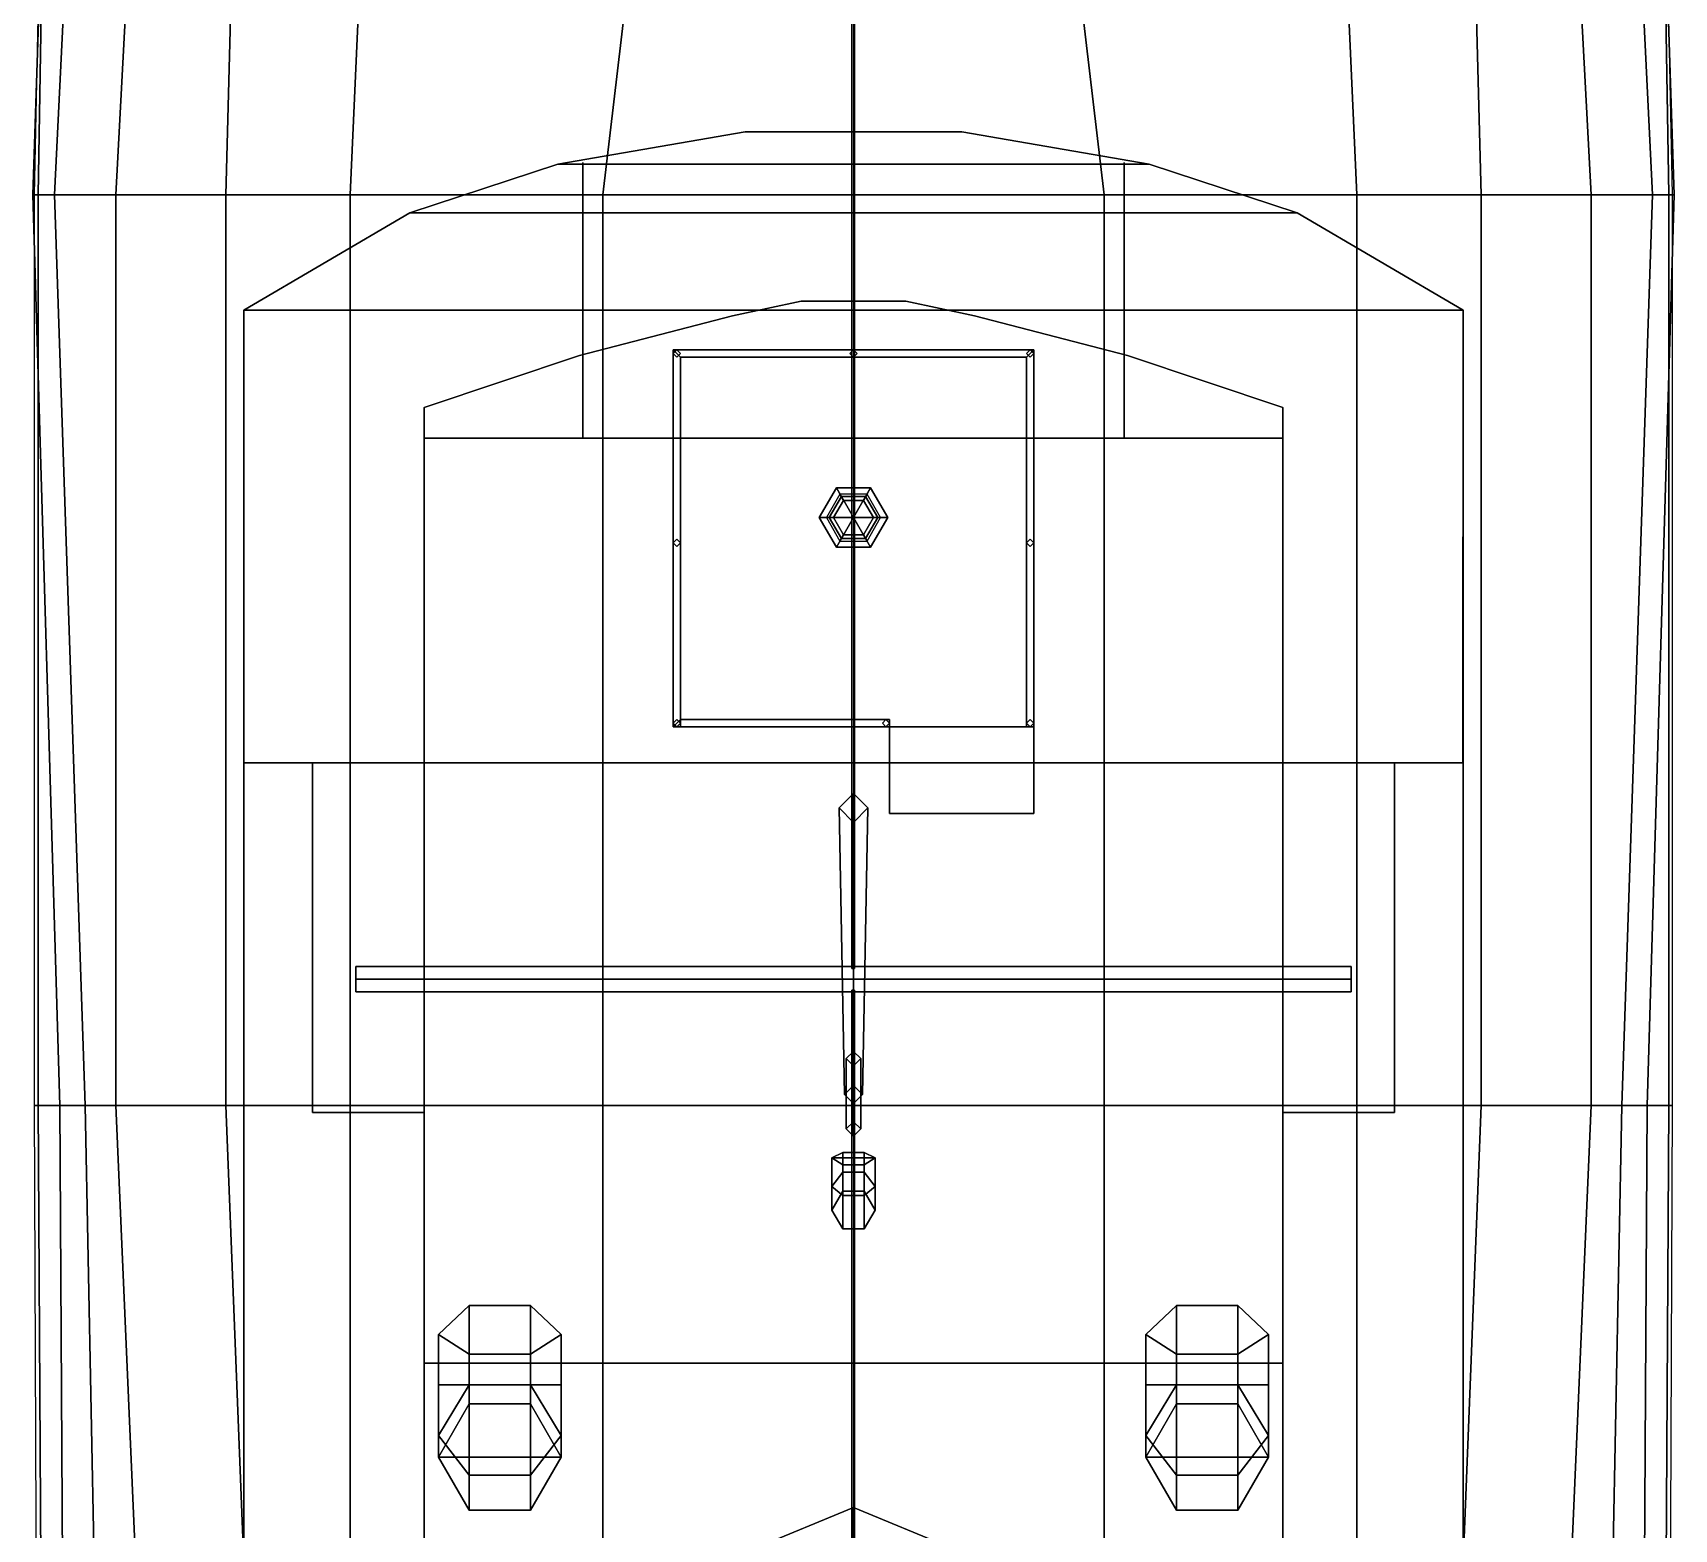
# Model space of a CAD drawing. Header units: millimetres. Extents: x -4.6 to 4.5, y -55.1 to 27.3.
# Drawn here: x -4.55 to 4.55, y -5.48 to 2.82 of the extents above; entities that cross this region are included whole.
import ezdxf

# ---------------------------------------------------------------- set-up
doc = ezdxf.new("R2010")
doc.units = ezdxf.units.MM
doc.layers.add('h2', color=7, linetype='Continuous')

msp = doc.modelspace()

# ---------------------------------------------------------------- linework, layer by layer
for points in [[(-0.01, -2.37, 12.68), (0.005, -2.37, 12.6887), (0.005, 27.25, 6.91), (-0.01, 27.25, 6.9)], [(0.005, -2.37, 12.6713), (-0.01, -2.37, 12.68), (-0.01, 27.25, 6.9), (0.005, 27.25, 6.89)], [(0.005, -2.37, 12.6887), (0.005, -2.37, 12.6713), (0.005, 27.25, 6.89), (0.005, 27.25, 6.91)], [(-4.44, 6.83, 1.07), (-4.39, 6.83, -1.95), (-4.55, 1.92, -1.95), (-4.52, 1.92, 1.02)], [(-4.39, 6.83, -1.95), (-4.19, 6.83, -2.46), (-4.43, 1.92, -2.62), (-4.55, 1.92, -1.95)], [(-4.44, 6.83, 2.04), (-4.44, 6.83, 1.07), (-4.52, 1.92, 1.02), (-4.54, 1.92, 2.14)], [(4.44, 6.83, 1.07), (-4.44, 6.83, 1.07), (-4.52, 1.92, 1.02), (4.52, 1.92, 1.02)], [(-4.19, 6.83, -2.46), (-3.83, 6.83, -2.98), (-4.09, 1.92, -3.17), (-4.43, 1.92, -2.62)], [(-3.83, 6.83, -2.98), (-3.35, 6.83, -3.35), (-3.48, 1.92, -3.59), (-4.09, 1.92, -3.17)], [(-3.35, 6.83, -3.35), (-2.57, 6.83, -3.64), (-2.79, 1.92, -3.8), (-3.48, 1.92, -3.59)], [(-2.57, 6.83, -3.64), (-0.81, 6.83, -3.91), (-1.39, 1.92, -4.01), (-2.79, 1.92, -3.8)], [(0, 1.92, -4.07), (-1.39, 1.92, -4.01), (-0.81, 6.83, -3.91), (0, 6.83, -3.95)], [(-1.64, 2.09, 3.41), (-0.6, 2.27, 3.41), (0.6, 2.27, 3.41), (1.64, 2.09, 3.41)], [(1.64, 2.09, 3.41), (0.6, 2.27, 3.41), (-0.6, 2.27, 3.41), (-1.64, 2.09, 3.41)], [(-1.64, 2.09, 6.07), (-0.6, 2.27, 6.07), (0.6, 2.27, 6.07), (1.64, 2.09, 6.07)], [(1.64, 2.09, 6.07), (0.6, 2.27, 6.07), (-0.6, 2.27, 6.07), (-1.64, 2.09, 6.07)], [(-0.6, 2.27, 4.27), (-0.6, 2.27, 3.41), (-1.64, 2.09, 3.41), (-1.64, 2.09, 4.27)], [(-1.64, 2.09, 4.27), (-1.64, 2.09, 3.41), (-0.6, 2.27, 3.41), (-0.6, 2.27, 4.27)], [(-0.6, 2.27, 6.93), (-0.6, 2.27, 6.07), (-1.64, 2.09, 6.07), (-1.64, 2.09, 6.93)], [(-1.64, 2.09, 6.93), (-1.64, 2.09, 6.07), (-0.6, 2.27, 6.07), (-0.6, 2.27, 6.93)], [(-0.6, 2.27, 4.27), (-0.6, 2.27, 3.41), (0.6, 2.27, 3.41), (0.6, 2.27, 4.27)], [(0.6, 2.27, 4.27), (0.6, 2.27, 3.41), (-0.6, 2.27, 3.41), (-0.6, 2.27, 4.27)], [(0.6, 2.27, 6.93), (0.6, 2.27, 6.07), (-0.6, 2.27, 6.07), (-0.6, 2.27, 6.93)], [(-0.6, 2.27, 6.93), (-0.6, 2.27, 6.07), (0.6, 2.27, 6.07), (0.6, 2.27, 6.93)], [(1.64, 2.09, 4.27), (1.64, 2.09, 3.41), (0.6, 2.27, 3.41), (0.6, 2.27, 4.27)], [(0.6, 2.27, 4.27), (0.6, 2.27, 3.41), (1.64, 2.09, 3.41), (1.64, 2.09, 4.27)], [(1.64, 2.09, 6.93), (1.64, 2.09, 6.07), (0.6, 2.27, 6.07), (0.6, 2.27, 6.93)], [(0.6, 2.27, 6.93), (0.6, 2.27, 6.07), (1.64, 2.09, 6.07), (1.64, 2.09, 6.93)], [(-1.5, 0.57, 2.91), (-1.5, 2.1, 3.41), (-1.5, 2.1, 3.41), (-1.5, 0.57, 3.41)], [(-1.5, 0.57, 3.41), (-1.5, 2.1, 3.41), (-1.5, 2.1, 3.41), (-1.5, 0.57, 2.91)], [(1.5, 0.57, 2.91), (1.5, 2.1, 3.41), (1.5, 2.1, 3.41), (1.5, 0.57, 3.41)], [(1.5, 0.57, 3.41), (1.5, 2.1, 3.41), (1.5, 2.1, 3.41), (1.5, 0.57, 2.91)], [(2.46, 1.82, 3.41), (1.64, 2.09, 3.41), (-1.64, 2.09, 3.41), (-2.46, 1.82, 3.41)], [(-2.46, 1.82, 3.41), (-1.64, 2.09, 3.41), (1.64, 2.09, 3.41), (2.46, 1.82, 3.41)], [(2.46, 1.82, 6.07), (1.64, 2.09, 6.07), (-1.64, 2.09, 6.07), (-2.46, 1.82, 6.07)], [(-2.46, 1.82, 6.07), (-1.64, 2.09, 6.07), (1.64, 2.09, 6.07), (2.46, 1.82, 6.07)], [(-2.46, 1.82, 4.27), (-2.46, 1.82, 3.41), (-1.64, 2.09, 3.41), (-1.64, 2.09, 4.27)], [(-1.64, 2.09, 4.27), (-1.64, 2.09, 3.41), (-2.46, 1.82, 3.41), (-2.46, 1.82, 4.27)], [(-2.46, 1.82, 6.93), (-2.46, 1.82, 6.07), (-1.64, 2.09, 6.07), (-1.64, 2.09, 6.93)], [(-1.64, 2.09, 6.93), (-1.64, 2.09, 6.07), (-2.46, 1.82, 6.07), (-2.46, 1.82, 6.93)], [(1.64, 2.09, 4.27), (1.64, 2.09, 3.41), (2.46, 1.82, 3.41), (2.46, 1.82, 4.27)], [(2.46, 1.82, 4.27), (2.46, 1.82, 3.41), (1.64, 2.09, 3.41), (1.64, 2.09, 4.27)], [(1.64, 2.09, 6.93), (1.64, 2.09, 6.07), (2.46, 1.82, 6.07), (2.46, 1.82, 6.93)], [(2.46, 1.82, 6.93), (2.46, 1.82, 6.07), (1.64, 2.09, 6.07), (1.64, 2.09, 6.93)], [(-4.52, 1.92, 1.02), (-4.55, 1.92, -1.95), (-4.4, -3.13, -1.95), (-4.52, -3.13, 1.02)], [(-4.55, 1.92, -1.95), (-4.43, 1.92, -2.62), (-4.26, -3.13, -2.62), (-4.4, -3.13, -1.95)], [(-4.54, 1.92, 2.14), (-4.52, 1.92, 1.02), (-4.52, -3.13, 1.02), (-4.54, -3.13, 2.14)], [(4.52, 1.92, 1.02), (-4.52, 1.92, 1.02), (-4.52, -3.13, 1.02), (4.52, -3.13, 1.02)], [(-4.43, 1.92, -2.62), (-4.09, 1.92, -3.17), (-4.09, -3.13, -2.93), (-4.26, -3.13, -2.62)], [(-4.09, 1.92, -3.17), (-3.48, 1.92, -3.59), (-3.48, -3.13, -3.38), (-4.09, -3.13, -2.93)], [(-3.48, 1.92, -3.59), (-2.79, 1.92, -3.8), (-2.79, -3.13, -3.63), (-3.48, -3.13, -3.38)], [(-2.79, 1.92, -3.8), (-1.39, 1.92, -4.01), (-1.39, -3.13, -3.93), (-2.79, -3.13, -3.63)], [(0, -3.13, -4.07), (-1.39, -3.13, -3.93), (-1.39, 1.92, -4.01), (0, 1.92, -4.07)], [(-3.38, 1.28, 3.41), (-2.46, 1.82, 3.41), (2.46, 1.82, 3.41), (3.38, 1.28, 3.41)], [(3.38, 1.28, 3.41), (2.46, 1.82, 3.41), (-2.46, 1.82, 3.41), (-3.38, 1.28, 3.41)], [(-3.38, 1.28, 6.07), (-2.46, 1.82, 6.07), (2.46, 1.82, 6.07), (3.38, 1.28, 6.07)], [(3.38, 1.28, 6.07), (2.46, 1.82, 6.07), (-2.46, 1.82, 6.07), (-3.38, 1.28, 6.07)], [(-2.46, 1.82, 4.27), (-2.46, 1.82, 3.41), (-3.38, 1.28, 3.41), (-3.38, 1.28, 4.27)], [(-3.38, 1.28, 4.27), (-3.38, 1.28, 3.41), (-2.46, 1.82, 3.41), (-2.46, 1.82, 4.27)], [(-2.46, 1.82, 6.93), (-2.46, 1.82, 6.07), (-3.38, 1.28, 6.07), (-3.38, 1.28, 6.93)], [(-3.38, 1.28, 6.93), (-3.38, 1.28, 6.07), (-2.46, 1.82, 6.07), (-2.46, 1.82, 6.93)], [(3.38, 1.28, 4.27), (3.38, 1.28, 3.41), (2.46, 1.82, 3.41), (2.46, 1.82, 4.27)], [(2.46, 1.82, 4.27), (2.46, 1.82, 3.41), (3.38, 1.28, 3.41), (3.38, 1.28, 4.27)], [(3.38, 1.28, 6.93), (3.38, 1.28, 6.07), (2.46, 1.82, 6.07), (2.46, 1.82, 6.93)], [(2.46, 1.82, 6.93), (2.46, 1.82, 6.07), (3.38, 1.28, 6.07), (3.38, 1.28, 6.93)], [(-3.38, -6.43, 3.41), (-3.38, 1.28, 3.41), (3.38, 1.28, 3.41), (3.38, -6.43, 3.41)], [(3.38, -6.43, 3.41), (3.38, 1.28, 3.41), (-3.38, 1.28, 3.41), (-3.38, -6.43, 3.41)], [(3.3777, -1.23, 6.07), (3.38, 1.28, 6.07), (-3.38, 1.28, 6.07), (-3.38, -1.23, 6.07)], [(-3.38, -1.23, 6.07), (-3.38, 1.28, 6.07), (3.38, 1.28, 6.07), (3.3777, -1.23, 6.07)], [(-3.38, -6.43, 4.27), (-3.38, -6.43, 3.41), (-3.38, 1.28, 3.41), (-3.38, 1.28, 4.27)], [(-3.38, 1.28, 4.27), (-3.38, 1.28, 3.41), (-3.38, -6.43, 3.41), (-3.38, -6.43, 4.27)], [(-3.38, 1.28, 6.93), (-3.38, 1.28, 6.07), (-3.38, -1.23, 6.07), (-3.38, -1.23, 6.93)], [(-3.38, -1.23, 6.93), (-3.38, -1.23, 6.07), (-3.38, 1.28, 6.07), (-3.38, 1.28, 6.93)], [(-0.29, 1.33, 6.07), (-0.29, 1.33, 3.41), (-0.67, 1.25, 3.41), (-0.67, 1.25, 6.07)], [(0.29, 1.33, 6.07), (0.29, 1.33, 3.41), (-0.29, 1.33, 3.41), (-0.29, 1.33, 6.07)], [(0.67, 1.25, 3.41), (0.29, 1.33, 3.41), (0.29, 1.33, 6.07), (0.67, 1.25, 6.07)], [(3.38, -6.43, 4.27), (3.38, -6.43, 3.41), (3.38, 1.28, 3.41), (3.38, 1.28, 4.27)], [(3.38, 1.28, 4.27), (3.38, 1.28, 3.41), (3.38, -6.43, 3.41), (3.38, -6.43, 4.27)], [(3.38, -1.23, 6.93), (3.38, -1.23, 6.07), (3.38, 1.28, 6.07), (3.38, 1.28, 6.93)], [(3.38, 1.28, 6.93), (3.38, 1.28, 6.07), (3.38, -1.23, 6.07), (3.38, -1.23, 6.93)], [(-0.67, 1.25, 6.07), (-0.67, 1.25, 3.41), (-1.52, 1.03, 3.41), (-1.52, 1.03, 6.07)], [(1.52, 1.03, 3.41), (0.67, 1.25, 3.41), (0.67, 1.25, 6.07), (1.52, 1.03, 6.07)], [(-1.52, 1.03, 6.07), (-1.52, 1.03, 3.41), (-2.38, 0.74, 3.41), (-2.38, 0.74, 6.07)], [(1, -1.03, 7.62), (1, 1.06, 7.62), (-1, 1.06, 7.62), (-1, -1.03, 7.62)], [(-1, 1.06, 7.62), (-1, 1.06, 6.07), (-1, -1.03, 6.07), (-1, -1.03, 7.62)], [(1, 1.06, 7.62), (1, 1.06, 6.07), (-1, 1.06, 6.07), (-1, 1.06, 7.62)], [(-0.98, 1.06, 7.62), (-1, 1.04, 7.62), (-1, 1.04, 8.43), (-0.98, 1.06, 8.43)], [(1, 1.06, 8.43), (-1, 1.06, 8.43), (-0.96, 1.02, 8.43), (0.96, 1.02, 8.43)], [(0.96, 1.02, 8.43), (-0.96, 1.02, 8.43), (-1, 1.06, 8.43), (1, 1.06, 8.43)], [(-1, -1.03, 8.43), (-1, 1.06, 8.43), (-0.96, 1.02, 8.43), (-0.96, -1.03, 8.43)], [(-0.96, -1.03, 8.43), (-0.96, 1.02, 8.43), (-1, 1.06, 8.43), (-1, -1.03, 8.43)], [(-1, 1.04, 7.62), (-0.98, 1.02, 7.62), (-0.98, 1.02, 8.43), (-1, 1.04, 8.43)], [(-0.96, 1.04, 7.62), (-0.98, 1.06, 7.62), (-0.98, 1.06, 8.43), (-0.96, 1.04, 8.43)], [(-0.98, 1.02, 7.62), (-0.96, 1.04, 7.62), (-0.96, 1.04, 8.43), (-0.98, 1.02, 8.43)], [(0, 1.06, 7.62), (-0.02, 1.04, 7.62), (-0.02, 1.04, 8.43), (0, 1.06, 8.43)], [(-0.02, 1.04, 7.62), (0, 1.02, 7.62), (0, 1.02, 8.43), (-0.02, 1.04, 8.43)], [(0.02, 1.04, 7.62), (0, 1.06, 7.62), (0, 1.06, 8.43), (0.02, 1.04, 8.43)], [(0, 1.02, 7.62), (0.02, 1.04, 7.62), (0.02, 1.04, 8.43), (0, 1.02, 8.43)], [(0.98, 1.06, 7.62), (0.96, 1.04, 7.62), (0.96, 1.04, 8.43), (0.98, 1.06, 8.43)], [(1, -1.03, 8.43), (1, 1.06, 8.43), (0.96, 1.02, 8.43), (0.96, -1.03, 8.43)], [(0.96, -1.03, 8.43), (0.96, 1.02, 8.43), (1, 1.06, 8.43), (1, -1.03, 8.43)], [(0.96, 1.04, 7.62), (0.98, 1.02, 7.62), (0.98, 1.02, 8.43), (0.96, 1.04, 8.43)], [(1, 1.04, 7.62), (0.98, 1.06, 7.62), (0.98, 1.06, 8.43), (1, 1.04, 8.43)], [(0.98, 1.02, 7.62), (1, 1.04, 7.62), (1, 1.04, 8.43), (0.98, 1.02, 8.43)], [(1, -1.03, 6.07), (1, 1.06, 6.07), (1, 1.06, 7.62), (1, -1.03, 7.62)], [(2.38, 0.74, 3.41), (1.52, 1.03, 3.41), (1.52, 1.03, 6.07), (2.38, 0.74, 6.07)], [(-2.38, 0.74, 6.07), (-2.38, 0.74, 3.41), (-2.38, -4.56, 3.41), (-2.38, -4.56, 6.07)], [(2.38, -4.56, 3.41), (2.38, 0.74, 3.41), (2.38, 0.74, 6.07), (2.38, -4.56, 6.07)], [(-2.38, 0.57, 3.41), (-2.38, 0.57, 1.02), (-2.38, -8.95, 1.02), (-2.38, -8.95, 3.41)], [(2.38, 0.57, 3.41), (2.38, 0.57, 1.02), (-2.38, 0.57, 1.02), (-2.38, 0.57, 3.41)], [(2.38, -8.95, 1.02), (2.38, 0.57, 1.02), (2.38, 0.57, 3.41), (2.38, -8.95, 3.41)], [(-0.055, 0.2253, 8.31), (-0.11, 0.13, 8.31), (-0.19, 0.13, 8.58), (-0.095, 0.2945, 8.58)], [(-0.0672, 0.2464, 8.61), (-0.095, 0.2945, 8.58), (-0.19, 0.13, 8.58), (-0.1344, 0.13, 8.61)], [(0.055, 0.2253, 8.31), (-0.055, 0.2253, 8.31), (-0.095, 0.2945, 8.58), (0.095, 0.2945, 8.58)], [(0.0672, 0.2464, 8.61), (0.095, 0.2945, 8.58), (-0.095, 0.2945, 8.58), (-0.0672, 0.2464, 8.61)], [(0.11, 0.13, 8.31), (0.055, 0.2253, 8.31), (0.095, 0.2945, 8.58), (0.19, 0.13, 8.58)], [(0.1344, 0.13, 8.61), (0.19, 0.13, 8.58), (0.095, 0.2945, 8.58), (0.0672, 0.2464, 8.61)], [(-0.075, 0.2599, 7.62), (-0.15, 0.13, 7.62), (-0.11, 0.13, 8.31), (-0.055, 0.2253, 8.31)], [(0, 0.13, 8.63), (-0.0672, 0.2464, 8.61), (-0.1344, 0.13, 8.61), (0, 0.13, 8.63)], [(0.075, 0.2599, 7.62), (-0.075, 0.2599, 7.62), (-0.055, 0.2253, 8.31), (0.055, 0.2253, 8.31)], [(0, 0.13, 8.63), (0.0672, 0.2464, 8.61), (-0.0672, 0.2464, 8.61), (0, 0.13, 8.63)], [(0, 0.13, 8.63), (0.1344, 0.13, 8.61), (0.0672, 0.2464, 8.61), (0, 0.13, 8.63)], [(0.15, 0.13, 7.62), (0.075, 0.2599, 7.62), (0.055, 0.2253, 8.31), (0.11, 0.13, 8.31)], [(-0.11, 0.13, 8.31), (-0.055, 0.0347, 8.31), (-0.095, -0.0345, 8.58), (-0.19, 0.13, 8.58)], [(-0.1344, 0.13, 8.61), (-0.19, 0.13, 8.58), (-0.095, -0.0345, 8.58), (-0.0672, 0.0136, 8.61)], [(-0.15, 0.13, 7.62), (-0.075, 0.0001, 7.62), (-0.055, 0.0347, 8.31), (-0.11, 0.13, 8.31)], [(0, 0.13, 8.63), (-0.1344, 0.13, 8.61), (-0.0672, 0.0136, 8.61), (0, 0.13, 8.63)], [(0, 0.13, 8.63), (-0.0672, 0.0136, 8.61), (0.0672, 0.0136, 8.61), (0, 0.13, 8.63)], [(0, 0.13, 8.63), (0.0672, 0.0136, 8.61), (0.1344, 0.13, 8.61), (0, 0.13, 8.63)], [(0.075, 0.0001, 7.62), (0.15, 0.13, 7.62), (0.11, 0.13, 8.31), (0.055, 0.0347, 8.31)], [(0.055, 0.0347, 8.31), (0.11, 0.13, 8.31), (0.19, 0.13, 8.58), (0.095, -0.0345, 8.58)], [(0.0672, 0.0136, 8.61), (0.095, -0.0345, 8.58), (0.19, 0.13, 8.58), (0.1344, 0.13, 8.61)], [(-0.98, 0.01, 7.62), (-1, -0.01, 7.62), (-1, -0.01, 8.43), (-0.98, 0.01, 8.43)], [(-0.96, -0.01, 7.62), (-0.98, 0.01, 7.62), (-0.98, 0.01, 8.43), (-0.96, -0.01, 8.43)], [(-0.055, 0.0347, 8.31), (0.055, 0.0347, 8.31), (0.095, -0.0345, 8.58), (-0.095, -0.0345, 8.58)], [(-0.0672, 0.0136, 8.61), (-0.095, -0.0345, 8.58), (0.095, -0.0345, 8.58), (0.0672, 0.0136, 8.61)], [(-0.075, 0.0001, 7.62), (0.075, 0.0001, 7.62), (0.055, 0.0347, 8.31), (-0.055, 0.0347, 8.31)], [(0.98, 0.01, 7.62), (0.96, -0.01, 7.62), (0.96, -0.01, 8.43), (0.98, 0.01, 8.43)], [(1, -0.01, 7.62), (0.98, 0.01, 7.62), (0.98, 0.01, 8.43), (1, -0.01, 8.43)], [(-1, -0.01, 7.62), (-0.98, -0.03, 7.62), (-0.98, -0.03, 8.43), (-1, -0.01, 8.43)], [(-0.98, -0.03, 7.62), (-0.96, -0.01, 7.62), (-0.96, -0.01, 8.43), (-0.98, -0.03, 8.43)], [(0.96, -0.01, 7.62), (0.98, -0.03, 7.62), (0.98, -0.03, 8.43), (0.96, -0.01, 8.43)], [(0.98, -0.03, 7.62), (1, -0.01, 7.62), (1, -0.01, 8.43), (0.98, -0.03, 8.43)], [(-0.98, -0.99, 7.62), (-1, -1.01, 7.62), (-1, -1.01, 8.43), (-0.98, -0.99, 8.43)], [(0.2, -0.99, 8.43), (-0.96, -0.99, 8.43), (-1, -1.03, 8.43), (0.2, -1.03, 8.43)], [(0.2, -1.03, 8.43), (-1, -1.03, 8.43), (-0.96, -0.99, 8.43), (0.2, -0.99, 8.43)], [(-0.96, -1.01, 7.62), (-0.98, -0.99, 7.62), (-0.98, -0.99, 8.43), (-0.96, -1.01, 8.43)], [(0.18, -0.99, 7.62), (0.16, -1.01, 7.62), (0.16, -1.01, 8.43), (0.18, -0.99, 8.43)], [(0.2, -1.01, 7.62), (0.18, -0.99, 7.62), (0.18, -0.99, 8.43), (0.2, -1.01, 8.43)], [(0.98, -0.99, 7.62), (0.96, -1.01, 7.62), (0.96, -1.01, 8.43), (0.98, -0.99, 8.43)], [(1, -1.01, 7.62), (0.98, -0.99, 7.62), (0.98, -0.99, 8.43), (1, -1.01, 8.43)], [(-1, -1.01, 7.62), (-0.98, -1.03, 7.62), (-0.98, -1.03, 8.43), (-1, -1.01, 8.43)], [(-1, -1.03, 7.62), (-1, -1.03, 6.07), (1, -1.03, 6.07), (1, -1.03, 7.62)], [(-0.98, -1.03, 7.62), (-0.96, -1.01, 7.62), (-0.96, -1.01, 8.43), (-0.98, -1.03, 8.43)], [(0.16, -1.01, 7.62), (0.18, -1.03, 7.62), (0.18, -1.03, 8.43), (0.16, -1.01, 8.43)], [(0.18, -1.03, 7.62), (0.2, -1.01, 7.62), (0.2, -1.01, 8.43), (0.18, -1.03, 8.43)], [(0.2, -1.51, 6.07), (0.2, -1.03, 7.62), (1, -1.03, 7.62), (1, -1.51, 6.07)], [(1, -1.51, 6.07), (1, -1.03, 7.62), (0.2, -1.03, 7.62), (0.2, -1.51, 6.07)], [(0.96, -1.01, 7.62), (0.98, -1.03, 7.62), (0.98, -1.03, 8.43), (0.96, -1.01, 8.43)], [(0.98, -1.03, 7.62), (1, -1.01, 7.62), (1, -1.01, 8.43), (0.98, -1.03, 8.43)], [(-3, -1.23, 6.93), (-3, -1.23, 6.07), (-3.38, -1.23, 6.07), (-3.38, -1.23, 6.93)], [(-3.38, -1.23, 6.93), (-3.38, -1.23, 6.07), (-3, -1.23, 6.07), (-3, -1.23, 6.93)], [(-2.38, -3.17, 3.41), (-2.38, -1.23, 6.07), (-3, -1.23, 6.07), (-3, -3.17, 3.41)], [(-3, -3.17, 3.41), (-3, -1.23, 6.07), (-2.38, -1.23, 6.07), (-2.38, -3.17, 3.41)], [(-2.38, -1.23, 6.07), (-2.38, -4.56, 6.07), (2.38, -4.56, 6.07), (2.38, -1.23, 6.07)], [(-2.38, -1.23, 6.93), (-2.38, -1.23, 6.07), (-2.38, -4.56, 6.07), (-2.38, -4.56, 6.93)], [(-2.38, -4.56, 6.93), (-2.38, -4.56, 6.07), (-2.38, -1.23, 6.07), (-2.38, -1.23, 6.93)], [(2.38, -3.17, 3.41), (2.38, -1.23, 6.07), (3, -1.23, 6.07), (3, -3.17, 3.41)], [(3, -3.17, 3.41), (3, -1.23, 6.07), (2.38, -1.23, 6.07), (2.38, -3.17, 3.41)], [(2.38, -4.56, 6.93), (2.38, -4.56, 6.07), (2.38, -1.23, 6.07), (2.38, -1.23, 6.93)], [(2.38, -1.23, 6.93), (2.38, -1.23, 6.07), (2.38, -4.56, 6.07), (2.38, -4.56, 6.93)], [(3, -1.23, 6.93), (3, -1.23, 6.07), (3.38, -1.23, 6.07), (3.38, -1.23, 6.93)], [(3.38, -1.23, 6.93), (3.38, -1.23, 6.07), (3, -1.23, 6.07), (3, -1.23, 6.93)], [(0, -1.4, 6.07), (-0.08, -1.48, 6.07), (-0.05, -3.07, 16.91), (0, -3.02, 16.91)], [(0.08, -1.48, 6.07), (0, -1.4, 6.07), (0, -3.02, 16.91), (0.05, -3.07, 16.91)], [(-0.08, -1.48, 6.07), (0, -1.56, 6.07), (0, -3.12, 16.91), (-0.05, -3.07, 16.91)], [(0, -1.56, 6.07), (0.08, -1.48, 6.07), (0.05, -3.07, 16.91), (0, -3.12, 16.91)], [(-2.76, -2.36, 12.68), (-2.76, -2.43, 12.75), (2.76, -2.43, 12.75), (2.76, -2.36, 12.68)], [(-2.76, -2.43, 12.61), (-2.76, -2.36, 12.68), (2.76, -2.36, 12.68), (2.76, -2.43, 12.61)], [(-2.76, -2.36, 12.68), (-2.76, -2.43, 12.61), (-2.76, -2.5, 12.68), (-2.76, -2.43, 12.75)], [(2.76, -2.43, 12.75), (2.76, -2.5, 12.68), (2.76, -2.43, 12.61), (2.76, -2.36, 12.68)], [(-2.76, -2.43, 12.75), (-2.76, -2.5, 12.68), (2.76, -2.5, 12.68), (2.76, -2.43, 12.75)], [(-2.76, -2.5, 12.68), (-2.76, -2.43, 12.61), (2.76, -2.43, 12.61), (2.76, -2.5, 12.68)], [(-0.01, -17.25, 10.25), (0.005, -17.25, 10.2587), (0.005, -2.49, 12.69), (-0.01, -2.49, 12.68)], [(0.005, -17.25, 10.2413), (-0.01, -17.25, 10.25), (-0.01, -2.49, 12.68), (0.005, -2.49, 12.67)], [(0.005, -17.25, 10.2587), (0.005, -17.25, 10.2413), (0.005, -2.49, 12.67), (0.005, -2.49, 12.69)], [(0, -2.83, 16.2), (-0.04, -2.87, 16.2), (-0.04, -3.26, 18.92), (0, -3.22, 18.92)], [(-0.04, -2.87, 16.2), (0, -2.83, 16.2), (0.04, -2.87, 16.2), (0, -2.91, 16.2)], [(-0.04, -2.87, 16.2), (0, -2.91, 16.2), (0, -3.3, 18.92), (-0.04, -3.26, 18.92)], [(0.04, -2.87, 16.2), (0, -2.83, 16.2), (0, -3.22, 18.92), (0.04, -3.26, 18.92)], [(0, -2.91, 16.2), (0.04, -2.87, 16.2), (0.04, -3.26, 18.92), (0, -3.3, 18.92)], [(0, -3.12, 16.91), (0.05, -3.07, 16.91), (0, -3.02, 16.91), (-0.05, -3.07, 16.91)], [(-4.54, -3.13, 2.14), (-4.52, -3.13, 1.02), (-4.49, -8.21, 1.08), (-4.52, -8.21, 2.15)], [(-4.52, -3.13, 1.02), (-4.4, -3.13, -1.95), (-4.37, -8.21, -0.57), (-4.49, -8.21, 1.08)], [(4.52, -3.13, 1.02), (-4.52, -3.13, 1.02), (-4.49, -8.21, 1.08), (4.49, -8.21, 1.08)], [(-4.4, -3.13, -1.95), (-4.26, -3.13, -2.62), (-4.16, -8.21, -1.76), (-4.37, -8.21, -0.57)], [(-4.26, -3.13, -2.62), (-4.09, -3.13, -2.93), (-3.87, -8.21, -2.4), (-4.16, -8.21, -1.76)], [(-4.09, -3.13, -2.93), (-3.48, -3.13, -3.38), (-3.28, -8.21, -3.01), (-3.87, -8.21, -2.4)], [(-3.48, -3.13, -3.38), (-2.79, -3.13, -3.63), (-2.79, -8.21, -3.26), (-3.28, -8.21, -3.01)], [(-2.79, -3.13, -3.63), (-1.39, -3.13, -3.93), (-1.39, -8.21, -3.76), (-2.79, -8.21, -3.26)], [(0, -8.21, -4.19), (-1.39, -8.21, -3.76), (-1.39, -3.13, -3.93), (0, -3.13, -4.07)], [(0, -3.3, 18.92), (0.04, -3.26, 18.92), (0, -3.22, 18.92), (-0.04, -3.26, 18.92)], [(-0.06, -3.39, 7.79), (-0.12, -3.42, 7.46), (-0.12, -3.58, 7.46), (-0.06, -3.63, 7.71)], [(0.12, -3.42, 7.46), (-0.12, -3.42, 7.46), (-0.06, -3.39, 7.79), (0.06, -3.39, 7.79)], [(-0.12, -3.42, 7.46), (-0.06, -3.46, 7.14), (-0.06, -3.5, 7.13), (-0.12, -3.58, 7.46)], [(0.06, -3.46, 7.14), (-0.06, -3.46, 7.14), (-0.12, -3.42, 7.46), (0.12, -3.42, 7.46)], [(0.06, -3.39, 7.79), (-0.06, -3.39, 7.79), (-0.06, -3.63, 7.71), (0.06, -3.63, 7.71)], [(0.12, -3.42, 7.46), (0.06, -3.39, 7.79), (0.06, -3.63, 7.71), (0.12, -3.58, 7.46)], [(0.06, -3.46, 7.14), (0.12, -3.42, 7.46), (0.12, -3.58, 7.46), (0.06, -3.5, 7.13)], [(-0.12, -3.58, 7.46), (-0.06, -3.5, 7.13), (-0.06, -3.6061, 7.12), (-0.12, -3.71, 7.27)], [(-0.06, -3.46, 7.14), (0.06, -3.46, 7.14), (0.06, -3.5, 7.13), (-0.06, -3.5, 7.13)], [(-0.06, -3.5, 7.13), (0.06, -3.5, 7.13), (0.06, -3.6061, 7.12), (-0.06, -3.6061, 7.12)], [(0.06, -3.5, 7.13), (0.12, -3.58, 7.46), (0.12, -3.71, 7.27), (0.06, -3.6061, 7.12)], [(-0.06, -3.63, 7.71), (-0.12, -3.58, 7.46), (-0.12, -3.71, 7.27), (-0.06, -3.8139, 7.41)], [(-0.06, -3.6061, 6.07), (-0.12, -3.71, 6.07), (-0.12, -3.71, 7.27), (-0.06, -3.6061, 7.12)], [(0.06, -3.6061, 6.07), (-0.06, -3.6061, 6.07), (-0.06, -3.6061, 7.12), (0.06, -3.6061, 7.12)], [(0.06, -3.63, 7.71), (-0.06, -3.63, 7.71), (-0.06, -3.8139, 7.41), (0.06, -3.8139, 7.41)], [(0.12, -3.58, 7.46), (0.06, -3.63, 7.71), (0.06, -3.8139, 7.41), (0.12, -3.71, 7.27)], [(0.12, -3.71, 6.07), (0.06, -3.6061, 6.07), (0.06, -3.6061, 7.12), (0.12, -3.71, 7.27)], [(-0.12, -3.71, 6.07), (-0.06, -3.8139, 6.07), (-0.06, -3.8139, 7.41), (-0.12, -3.71, 7.27)], [(0.06, -3.8139, 6.07), (0.12, -3.71, 6.07), (0.12, -3.71, 7.27), (0.06, -3.8139, 7.41)], [(-0.06, -3.8139, 6.07), (0.06, -3.8139, 6.07), (0.06, -3.8139, 7.41), (-0.06, -3.8139, 7.41)], [(-2.13, -4.24, 9.04), (-2.3, -4.4, 8.32), (-2.3, -4.68, 8.32), (-2.13, -4.68, 9.02)], [(-2.3, -4.4, 8.32), (-2.13, -4.24, 9.04), (-2.13, -4.68, 9.02), (-2.3, -4.68, 8.32)], [(-1.79, -4.24, 9.04), (-2.13, -4.24, 9.04), (-2.13, -4.68, 9.02), (-1.79, -4.68, 9.02)], [(-2.13, -4.24, 9.04), (-1.79, -4.24, 9.04), (-1.79, -4.68, 9.02), (-2.13, -4.68, 9.02)], [(-1.62, -4.4, 8.32), (-1.79, -4.24, 9.04), (-1.79, -4.68, 9.02), (-1.62, -4.68, 8.32)], [(-1.79, -4.24, 9.04), (-1.62, -4.4, 8.32), (-1.62, -4.68, 8.32), (-1.79, -4.68, 9.02)], [(1.62, -4.4, 8.32), (1.79, -4.24, 9.04), (1.79, -4.68, 9.02), (1.62, -4.68, 8.32)], [(1.79, -4.24, 9.04), (1.62, -4.4, 8.32), (1.62, -4.68, 8.32), (1.79, -4.68, 9.02)], [(1.79, -4.24, 9.04), (2.13, -4.24, 9.04), (2.13, -4.68, 9.02), (1.79, -4.68, 9.02)], [(2.13, -4.24, 9.04), (1.79, -4.24, 9.04), (1.79, -4.68, 9.02), (2.13, -4.68, 9.02)], [(2.13, -4.24, 9.04), (2.3, -4.4, 8.32), (2.3, -4.68, 8.32), (2.13, -4.68, 9.02)], [(2.3, -4.4, 8.32), (2.13, -4.24, 9.04), (2.13, -4.68, 9.02), (2.3, -4.68, 8.32)], [(-2.3, -4.4, 8.32), (-2.13, -4.51, 7.54), (-2.13, -4.68, 7.55), (-2.3, -4.68, 8.32)], [(-2.13, -4.51, 7.54), (-2.3, -4.4, 8.32), (-2.3, -4.68, 8.32), (-2.13, -4.68, 7.55)], [(-1.79, -4.51, 7.54), (-1.62, -4.4, 8.32), (-1.62, -4.68, 8.32), (-1.79, -4.68, 7.55)], [(-1.62, -4.4, 8.32), (-1.79, -4.51, 7.54), (-1.79, -4.68, 7.55), (-1.62, -4.68, 8.32)], [(1.79, -4.51, 7.54), (1.62, -4.4, 8.32), (1.62, -4.68, 8.32), (1.79, -4.68, 7.55)], [(1.62, -4.4, 8.32), (1.79, -4.51, 7.54), (1.79, -4.68, 7.55), (1.62, -4.68, 8.32)], [(2.3, -4.4, 8.32), (2.13, -4.51, 7.54), (2.13, -4.68, 7.55), (2.3, -4.68, 8.32)], [(2.13, -4.51, 7.54), (2.3, -4.4, 8.32), (2.3, -4.68, 8.32), (2.13, -4.68, 7.55)], [(-2.13, -4.51, 7.54), (-1.79, -4.51, 7.54), (-1.79, -4.68, 7.55), (-2.13, -4.68, 7.55)], [(-1.79, -4.51, 7.54), (-2.13, -4.51, 7.54), (-2.13, -4.68, 7.55), (-1.79, -4.68, 7.55)], [(2.13, -4.51, 7.54), (1.79, -4.51, 7.54), (1.79, -4.68, 7.55), (2.13, -4.68, 7.55)], [(1.79, -4.51, 7.54), (2.13, -4.51, 7.54), (2.13, -4.68, 7.55), (1.79, -4.68, 7.55)], [(-2.38, -4.56, 6.07), (-2.38, -4.56, 3.41), (2.38, -4.56, 3.41), (2.38, -4.56, 6.07)], [(2.38, -4.56, 6.93), (2.38, -4.56, 6.07), (-2.38, -4.56, 6.07), (-2.38, -4.56, 6.93)], [(-2.38, -4.56, 6.93), (-2.38, -4.56, 6.07), (2.38, -4.56, 6.07), (2.38, -4.56, 6.93)], [(-2.13, -4.7856, 7.57), (-2.3, -5.08, 7.91), (-2.3, -4.96, 8.32), (-2.13, -4.68, 7.55)], [(-2.3, -4.68, 8.32), (-2.13, -4.68, 7.55), (-2.13, -4.68, 7.55), (-2.3, -4.96, 8.32)], [(-2.13, -4.68, 9.02), (-2.3, -4.68, 8.32), (-2.3, -4.96, 8.32), (-2.13, -5.18, 8.82)], [(-2.3, -4.68, 8.32), (-2.13, -4.68, 9.02), (-2.13, -5.18, 8.82), (-2.3, -4.96, 8.32)], [(-2.3, -5.08, 7.91), (-2.13, -4.7856, 7.57), (-2.13, -4.68, 7.55), (-2.3, -4.96, 8.32)], [(-2.13, -4.68, 7.55), (-2.3, -4.68, 8.32), (-2.3, -4.96, 8.32), (-2.13, -4.68, 7.55)], [(-1.79, -4.7856, 7.57), (-2.13, -4.7856, 7.57), (-2.13, -4.68, 7.55), (-1.79, -4.68, 7.55)], [(-2.13, -4.68, 7.55), (-1.79, -4.68, 7.55), (-1.79, -4.68, 7.55), (-2.13, -4.68, 7.55)], [(-1.79, -4.68, 9.02), (-2.13, -4.68, 9.02), (-2.13, -5.18, 8.82), (-1.79, -5.18, 8.82)], [(-2.13, -4.7856, 7.57), (-1.79, -4.7856, 7.57), (-1.79, -4.68, 7.55), (-2.13, -4.68, 7.55)], [(-1.79, -4.68, 7.55), (-2.13, -4.68, 7.55), (-2.13, -4.68, 7.55), (-1.79, -4.68, 7.55)], [(-2.13, -4.68, 9.02), (-1.79, -4.68, 9.02), (-1.79, -5.18, 8.82), (-2.13, -5.18, 8.82)], [(-1.62, -5.08, 7.91), (-1.79, -4.7856, 7.57), (-1.79, -4.68, 7.55), (-1.62, -4.96, 8.32)], [(-1.79, -4.68, 7.55), (-1.62, -4.68, 8.32), (-1.62, -4.96, 8.32), (-1.79, -4.68, 7.55)], [(-1.62, -4.68, 8.32), (-1.79, -4.68, 9.02), (-1.79, -5.18, 8.82), (-1.62, -4.96, 8.32)], [(-1.79, -4.68, 9.02), (-1.62, -4.68, 8.32), (-1.62, -4.96, 8.32), (-1.79, -5.18, 8.82)], [(-1.79, -4.7856, 7.57), (-1.62, -5.08, 7.91), (-1.62, -4.96, 8.32), (-1.79, -4.68, 7.55)], [(-1.62, -4.68, 8.32), (-1.79, -4.68, 7.55), (-1.79, -4.68, 7.55), (-1.62, -4.96, 8.32)], [(1.62, -4.68, 8.32), (1.79, -4.68, 9.02), (1.79, -5.18, 8.82), (1.62, -4.96, 8.32)], [(1.79, -4.68, 9.02), (1.62, -4.68, 8.32), (1.62, -4.96, 8.32), (1.79, -5.18, 8.82)], [(1.79, -4.68, 7.55), (1.62, -4.68, 8.32), (1.62, -4.96, 8.32), (1.79, -4.68, 7.55)], [(1.62, -5.08, 7.91), (1.79, -4.7856, 7.57), (1.79, -4.68, 7.55), (1.62, -4.96, 8.32)], [(1.79, -4.7856, 7.57), (1.62, -5.08, 7.91), (1.62, -4.96, 8.32), (1.79, -4.68, 7.55)], [(1.62, -4.68, 8.32), (1.79, -4.68, 7.55), (1.79, -4.68, 7.55), (1.62, -4.96, 8.32)], [(2.13, -4.68, 7.55), (1.79, -4.68, 7.55), (1.79, -4.68, 7.55), (2.13, -4.68, 7.55)], [(1.79, -4.7856, 7.57), (2.13, -4.7856, 7.57), (2.13, -4.68, 7.55), (1.79, -4.68, 7.55)], [(2.13, -4.7856, 7.57), (1.79, -4.7856, 7.57), (1.79, -4.68, 7.55), (2.13, -4.68, 7.55)], [(1.79, -4.68, 7.55), (2.13, -4.68, 7.55), (2.13, -4.68, 7.55), (1.79, -4.68, 7.55)], [(1.79, -4.68, 9.02), (2.13, -4.68, 9.02), (2.13, -5.18, 8.82), (1.79, -5.18, 8.82)], [(2.13, -4.68, 9.02), (1.79, -4.68, 9.02), (1.79, -5.18, 8.82), (2.13, -5.18, 8.82)], [(2.13, -4.68, 9.02), (2.3, -4.68, 8.32), (2.3, -4.96, 8.32), (2.13, -5.18, 8.82)], [(2.3, -4.68, 8.32), (2.13, -4.68, 9.02), (2.13, -5.18, 8.82), (2.3, -4.96, 8.32)], [(2.3, -4.68, 8.32), (2.13, -4.68, 7.55), (2.13, -4.68, 7.55), (2.3, -4.96, 8.32)], [(2.13, -4.7856, 7.57), (2.3, -5.08, 7.91), (2.3, -4.96, 8.32), (2.13, -4.68, 7.55)], [(2.3, -5.08, 7.91), (2.13, -4.7856, 7.57), (2.13, -4.68, 7.55), (2.3, -4.96, 8.32)], [(2.13, -4.68, 7.55), (2.3, -4.68, 8.32), (2.3, -4.96, 8.32), (2.13, -4.68, 7.55)], [(-2.13, -4.7856, 3.41), (-2.3, -5.08, 3.41), (-2.3, -5.08, 7.91), (-2.13, -4.7856, 7.57)], [(-1.79, -4.7856, 7.57), (-2.13, -4.7856, 7.57), (-2.3, -5.08, 7.91), (-1.62, -5.08, 7.91)], [(-1.79, -4.7856, 3.41), (-2.13, -4.7856, 3.41), (-2.13, -4.7856, 7.57), (-1.79, -4.7856, 7.57)], [(-1.62, -5.08, 3.41), (-1.79, -4.7856, 3.41), (-1.79, -4.7856, 7.57), (-1.62, -5.08, 7.91)], [(1.79, -4.7856, 3.41), (1.62, -5.08, 3.41), (1.62, -5.08, 7.91), (1.79, -4.7856, 7.57)], [(2.13, -4.7856, 7.57), (1.79, -4.7856, 7.57), (1.62, -5.08, 7.91), (2.3, -5.08, 7.91)], [(2.13, -4.7856, 3.41), (1.79, -4.7856, 3.41), (1.79, -4.7856, 7.57), (2.13, -4.7856, 7.57)], [(2.3, -5.08, 3.41), (2.13, -4.7856, 3.41), (2.13, -4.7856, 7.57), (2.3, -5.08, 7.91)], [(-2.3, -5.08, 7.91), (-2.13, -5.3744, 8.26), (-2.13, -5.18, 8.82), (-2.3, -4.96, 8.32)], [(-2.13, -5.3744, 8.26), (-2.3, -5.08, 7.91), (-2.3, -4.96, 8.32), (-2.13, -5.18, 8.82)], [(-1.79, -5.3744, 8.26), (-1.62, -5.08, 7.91), (-1.62, -4.96, 8.32), (-1.79, -5.18, 8.82)], [(-1.62, -5.08, 7.91), (-1.79, -5.3744, 8.26), (-1.79, -5.18, 8.82), (-1.62, -4.96, 8.32)], [(1.79, -5.3744, 8.26), (1.62, -5.08, 7.91), (1.62, -4.96, 8.32), (1.79, -5.18, 8.82)], [(1.62, -5.08, 7.91), (1.79, -5.3744, 8.26), (1.79, -5.18, 8.82), (1.62, -4.96, 8.32)], [(2.3, -5.08, 7.91), (2.13, -5.3744, 8.26), (2.13, -5.18, 8.82), (2.3, -4.96, 8.32)], [(2.13, -5.3744, 8.26), (2.3, -5.08, 7.91), (2.3, -4.96, 8.32), (2.13, -5.18, 8.82)], [(-2.3, -5.08, 3.41), (-2.13, -5.3744, 3.41), (-2.13, -5.3744, 8.26), (-2.3, -5.08, 7.91)], [(-1.62, -5.08, 7.91), (-2.3, -5.08, 7.91), (-2.13, -5.3744, 8.26), (-1.79, -5.3744, 8.26)], [(-1.79, -5.3744, 3.41), (-1.62, -5.08, 3.41), (-1.62, -5.08, 7.91), (-1.79, -5.3744, 8.26)], [(1.62, -5.08, 3.41), (1.79, -5.3744, 3.41), (1.79, -5.3744, 8.26), (1.62, -5.08, 7.91)], [(2.3, -5.08, 7.91), (1.62, -5.08, 7.91), (1.79, -5.3744, 8.26), (2.13, -5.3744, 8.26)], [(2.13, -5.3744, 3.41), (2.3, -5.08, 3.41), (2.3, -5.08, 7.91), (2.13, -5.3744, 8.26)], [(-2.13, -5.3744, 8.26), (-1.79, -5.3744, 8.26), (-1.79, -5.18, 8.82), (-2.13, -5.18, 8.82)], [(-1.79, -5.3744, 8.26), (-2.13, -5.3744, 8.26), (-2.13, -5.18, 8.82), (-1.79, -5.18, 8.82)], [(2.13, -5.3744, 8.26), (1.79, -5.3744, 8.26), (1.79, -5.18, 8.82), (2.13, -5.18, 8.82)], [(1.79, -5.3744, 8.26), (2.13, -5.3744, 8.26), (2.13, -5.18, 8.82), (1.79, -5.18, 8.82)], [(0, -5.36, 3.41), (-0.5445, -5.5855, 3.41), (-0.5445, -6.6808, 11.6458), (0, -6.4575, 11.6772)], [(-0.5445, -5.5855, 3.41), (0, -5.36, 3.41), (0, -6.4575, 11.6772), (-0.5445, -6.6808, 11.6458)], [(0.5445, -5.5855, 3.41), (0, -5.36, 3.41), (0, -6.4575, 11.6772), (0.5445, -6.6808, 11.6458)], [(0, -5.36, 3.41), (0.5445, -5.5855, 3.41), (0.5445, -6.6808, 11.6458), (0, -6.4575, 11.6772)], [(-2.13, -5.3744, 3.41), (-1.79, -5.3744, 3.41), (-1.79, -5.3744, 8.26), (-2.13, -5.3744, 8.26)], [(1.79, -5.3744, 3.41), (2.13, -5.3744, 3.41), (2.13, -5.3744, 8.26), (1.79, -5.3744, 8.26)]]:
    msp.add_3dface(points)
at = {"layer": 'h2'}
for points in [[(0, 1.92, -4.07), (1.39, 1.92, -4.01), (0.81, 6.83, -3.91), (0, 6.83, -3.95)], [(2.57, 6.83, -3.64), (0.81, 6.83, -3.91), (1.39, 1.92, -4.01), (2.79, 1.92, -3.8)], [(3.35, 6.83, -3.35), (2.57, 6.83, -3.64), (2.79, 1.92, -3.8), (3.48, 1.92, -3.59)], [(3.83, 6.83, -2.98), (3.35, 6.83, -3.35), (3.48, 1.92, -3.59), (4.09, 1.92, -3.17)], [(4.19, 6.83, -2.46), (3.83, 6.83, -2.98), (4.09, 1.92, -3.17), (4.43, 1.92, -2.62)], [(4.39, 6.83, -1.95), (4.19, 6.83, -2.46), (4.43, 1.92, -2.62), (4.55, 1.92, -1.95)], [(4.44, 6.83, 1.07), (4.39, 6.83, -1.95), (4.55, 1.92, -1.95), (4.52, 1.92, 1.02)], [(4.44, 6.83, 2.04), (4.44, 6.83, 1.07), (4.52, 1.92, 1.02), (4.54, 1.92, 2.14)], [(0, -3.13, -4.07), (1.39, -3.13, -3.93), (1.39, 1.92, -4.01), (0, 1.92, -4.07)], [(2.79, 1.92, -3.8), (1.39, 1.92, -4.01), (1.39, -3.13, -3.93), (2.79, -3.13, -3.63)], [(3.48, 1.92, -3.59), (2.79, 1.92, -3.8), (2.79, -3.13, -3.63), (3.48, -3.13, -3.38)], [(4.09, 1.92, -3.17), (3.48, 1.92, -3.59), (3.48, -3.13, -3.38), (4.09, -3.13, -2.93)], [(4.43, 1.92, -2.62), (4.09, 1.92, -3.17), (4.09, -3.13, -2.93), (4.26, -3.13, -2.62)], [(4.55, 1.92, -1.95), (4.43, 1.92, -2.62), (4.26, -3.13, -2.62), (4.4, -3.13, -1.95)], [(4.52, 1.92, 1.02), (4.55, 1.92, -1.95), (4.4, -3.13, -1.95), (4.52, -3.13, 1.02)], [(4.54, 1.92, 2.14), (4.52, 1.92, 1.02), (4.52, -3.13, 1.02), (4.54, -3.13, 2.14)], [(0, -8.21, -4.19), (1.39, -8.21, -3.76), (1.39, -3.13, -3.93), (0, -3.13, -4.07)], [(2.79, -3.13, -3.63), (1.39, -3.13, -3.93), (1.39, -8.21, -3.76), (2.79, -8.21, -3.26)], [(3.48, -3.13, -3.38), (2.79, -3.13, -3.63), (2.79, -8.21, -3.26), (3.28, -8.21, -3.01)], [(4.09, -3.13, -2.93), (3.48, -3.13, -3.38), (3.28, -8.21, -3.01), (3.87, -8.21, -2.4)], [(4.26, -3.13, -2.62), (4.09, -3.13, -2.93), (3.87, -8.21, -2.4), (4.16, -8.21, -1.76)], [(4.4, -3.13, -1.95), (4.26, -3.13, -2.62), (4.16, -8.21, -1.76), (4.37, -8.21, -0.57)], [(4.52, -3.13, 1.02), (4.4, -3.13, -1.95), (4.37, -8.21, -0.57), (4.49, -8.21, 1.08)], [(4.54, -3.13, 2.14), (4.52, -3.13, 1.02), (4.49, -8.21, 1.08), (4.52, -8.21, 2.15)]]:
    msp.add_3dface(points, dxfattribs=at)

doc.saveas('drawing.dxf')
